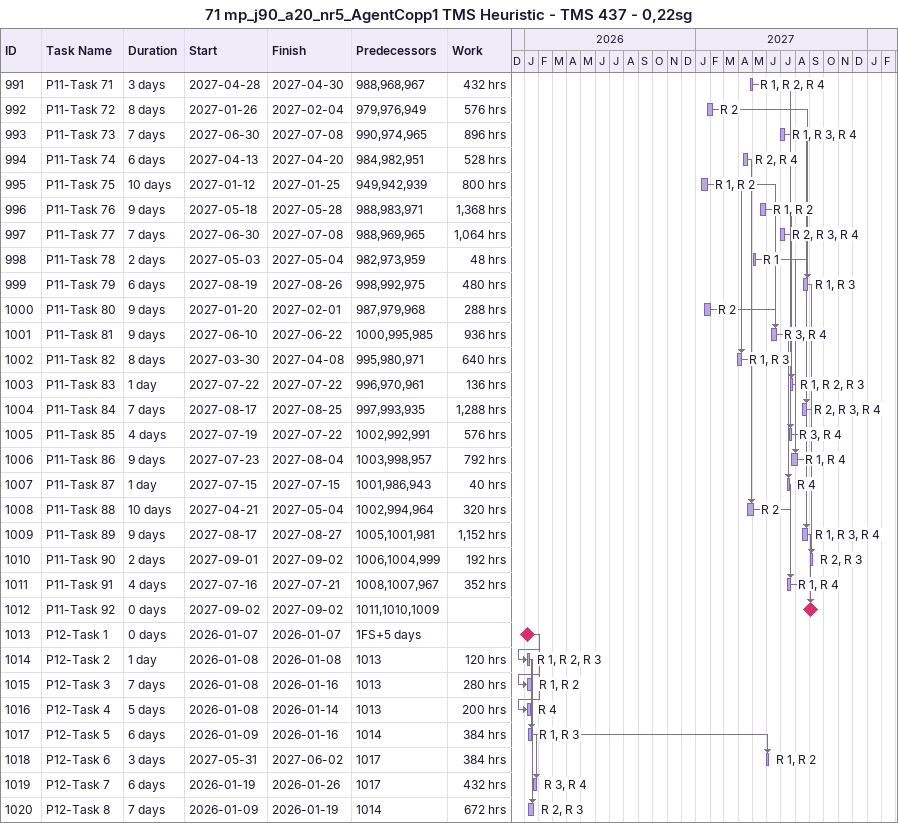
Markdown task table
71 mp_j90_a20_nr5_AgentCopp1 TMS Heuristic - TMS 437 - 0,22sg

| ID | Task | Duration | Start | Finish | Predecessors | Resources | Work (h) |
|---|---|---|---|---|---|---|---|
| 991 | P11-Task 71 | 3d | 2027-04-28 | 2027-04-30 | 988, 968, 967 | R 1, R 2, R 4 | 432 |
| 992 | P11-Task 72 | 8d | 2027-01-26 | 2027-02-04 | 979, 976, 949 | R 2 | 576 |
| 993 | P11-Task 73 | 7d | 2027-06-30 | 2027-07-08 | 990, 974, 965 | R 1, R 3, R 4 | 896 |
| 994 | P11-Task 74 | 6d | 2027-04-13 | 2027-04-20 | 984, 982, 951 | R 2, R 4 | 528 |
| 995 | P11-Task 75 | 10d | 2027-01-12 | 2027-01-25 | 949, 942, 939 | R 1, R 2 | 800 |
| 996 | P11-Task 76 | 9d | 2027-05-18 | 2027-05-28 | 988, 983, 971 | R 1, R 2 | 1368 |
| 997 | P11-Task 77 | 7d | 2027-06-30 | 2027-07-08 | 988, 969, 965 | R 2, R 3, R 4 | 1064 |
| 998 | P11-Task 78 | 2d | 2027-05-03 | 2027-05-04 | 982, 973, 959 | R 1 | 48 |
| 999 | P11-Task 79 | 6d | 2027-08-19 | 2027-08-26 | 998, 992, 975 | R 1, R 3 | 480 |
| 1000 | P11-Task 80 | 9d | 2027-01-20 | 2027-02-01 | 987, 979, 968 | R 2 | 288 |
| 1001 | P11-Task 81 | 9d | 2027-06-10 | 2027-06-22 | 1000, 995, 985 | R 3, R 4 | 936 |
| 1002 | P11-Task 82 | 8d | 2027-03-30 | 2027-04-08 | 995, 980, 971 | R 1, R 3 | 640 |
| 1003 | P11-Task 83 | 1d | 2027-07-22 | 2027-07-22 | 996, 970, 961 | R 1, R 2, R 3 | 136 |
| 1004 | P11-Task 84 | 7d | 2027-08-17 | 2027-08-25 | 997, 993, 935 | R 2, R 3, R 4 | 1288 |
| 1005 | P11-Task 85 | 4d | 2027-07-19 | 2027-07-22 | 1002, 992, 991 | R 3, R 4 | 576 |
| 1006 | P11-Task 86 | 9d | 2027-07-23 | 2027-08-04 | 1003, 998, 957 | R 1, R 4 | 792 |
| 1007 | P11-Task 87 | 1d | 2027-07-15 | 2027-07-15 | 1001, 986, 943 | R 4 | 40 |
| 1008 | P11-Task 88 | 10d | 2027-04-21 | 2027-05-04 | 1002, 994, 964 | R 2 | 320 |
| 1009 | P11-Task 89 | 9d | 2027-08-17 | 2027-08-27 | 1005, 1001, 981 | R 1, R 3, R 4 | 1152 |
| 1010 | P11-Task 90 | 2d | 2027-09-01 | 2027-09-02 | 1006, 1004, 999 | R 2, R 3 | 192 |
| 1011 | P11-Task 91 | 4d | 2027-07-16 | 2027-07-21 | 1008, 1007, 967 | R 1, R 4 | 352 |
| 1012 | P11-Task 92 | 0d | 2027-09-02 | 2027-09-02 | 1011, 1010, 1009 |  |  |
| 1013 | P12-Task 1 | 0d | 2026-01-07 | 2026-01-07 | 1FS+5d |  |  |
| 1014 | P12-Task 2 | 1d | 2026-01-08 | 2026-01-08 | 1013 | R 1, R 2, R 3 | 120 |
| 1015 | P12-Task 3 | 7d | 2026-01-08 | 2026-01-16 | 1013 | R 1, R 2 | 280 |
| 1016 | P12-Task 4 | 5d | 2026-01-08 | 2026-01-14 | 1013 | R 4 | 200 |
| 1017 | P12-Task 5 | 6d | 2026-01-09 | 2026-01-16 | 1014 | R 1, R 3 | 384 |
| 1018 | P12-Task 6 | 3d | 2027-05-31 | 2027-06-02 | 1017 | R 1, R 2 | 384 |
| 1019 | P12-Task 7 | 6d | 2026-01-19 | 2026-01-26 | 1017 | R 3, R 4 | 432 |
| 1020 | P12-Task 8 | 7d | 2026-01-09 | 2026-01-19 | 1014 | R 2, R 3 | 672 |
